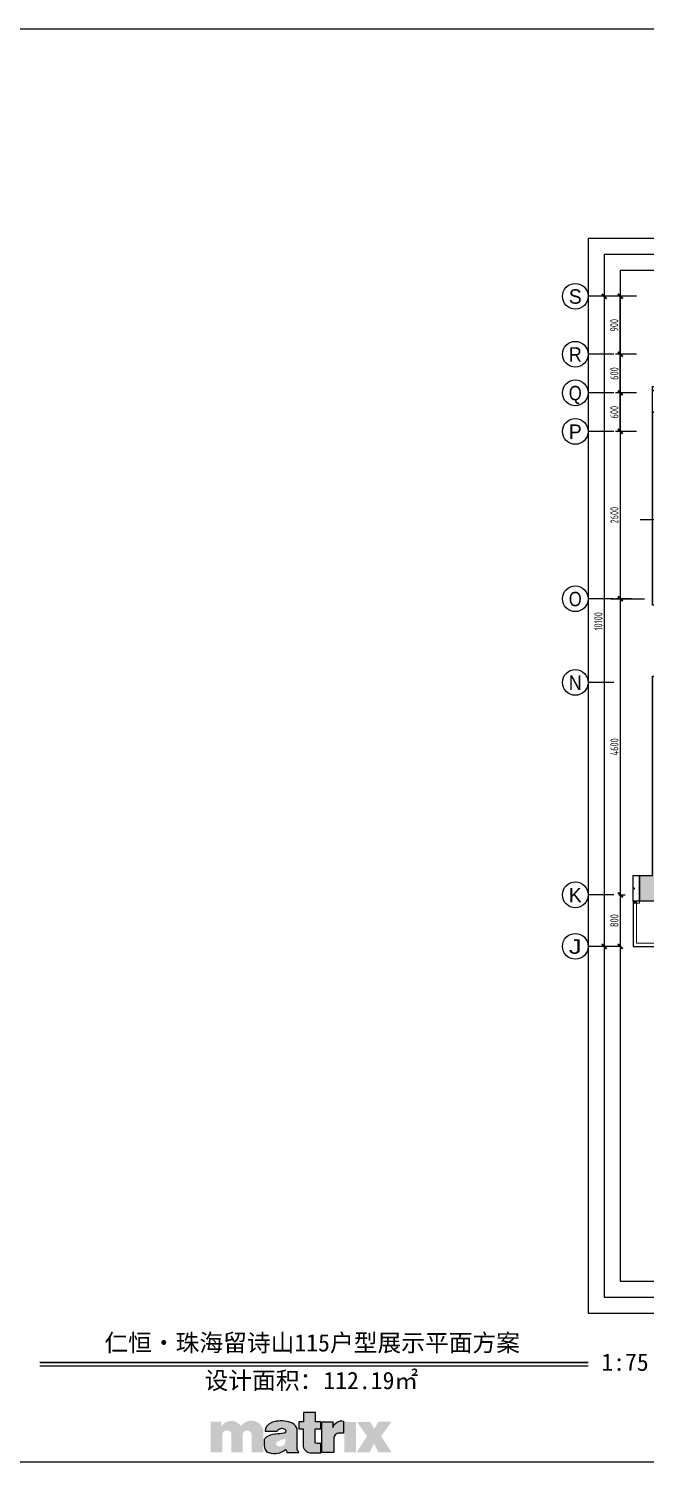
# Model space of a CAD drawing. Header units: millimetres. Extents: x 24675 to 175386, y -87697 to -40478.
# Drawn here: x 112760 to 122342, y -62753 to -40478 of the extents above; entities that cross this region are included whole.
import ezdxf
from ezdxf.enums import TextEntityAlignment as Align

# ---------------------------------------------------------------- set-up
doc = ezdxf.new("R2010")
doc.units = ezdxf.units.MM
doc.header["$LTSCALE"] = 10
doc.header["$MEASUREMENT"] = 0
doc.linetypes.add('__DASH', pattern=[0.35, 0.25, -0.1])
for name, color, linetype in [('A-AXIS', 150, 'Continuous'), ('A_SURFACE', 9, 'Continuous'), ('AD-建筑尺寸', 44, 'Continuous'), ('AXIS_TEXT', 7, 'Continuous'), ('DG-DRAINAGE', 1, 'Continuous'), ('DQ-GZ-HATCH', 9, 'Continuous'), ('FF-TEXT', 50, 'Continuous'), ('FF2-洁具及配件(地坪图不显示)', 31, 'Continuous'), ('P-ANNO-DIMS', 250, 'Continuous'), ('P-平面看线', 8, 'Continuous'), ('TK', 1, 'Continuous')]:
    doc.layers.add(name, color=color, linetype=linetype)
doc.layers.add('J-金属幕墙', color=34, linetype='Continuous', lineweight=13)
doc.styles.add('AXIS', font='arial.ttf')
doc.styles.add('CCD_DIM', font='archs.shx', dxfattribs={"width": 0.7})
doc.styles.add('COMPLEX', font='COMPLEX')
doc.styles.add('st', font='')
doc.styles.get('st').set_extended_font_data('SimSun')
doc.dimstyles.new('1-50', dxfattribs={"dimscale": 50, "dimtxt": 2.5, "dimasz": 1.5, "dimexe": 1.5, "dimexo": 1.5, "dimgap": 0.6, "dimtad": 1, "dimdec": 0, "dimrnd": 5, "dimzin": 0, "dimdsep": 46, "dimtxsty": 'CCD_DIM', "dimblk": 'ARCHTICK', "dimcen": 0.125, "dimclrd": 44, "dimclre": 44, "dimclrt": 50, "dimadec": 0, "dimazin": 0, "dimtfac": 1, "dimtdec": 0, "dimtix": 1, "dimtmove": 2, "dimatfit": 3, "dimldrblk": 'DOT', "dimfxl": 5, "dimfxlon": 1, "dimtvp": 1, "dimtolj": 1, "dimtzin": 0, "dimarcsym": 0})

# ---------------------------------------------------------------- blocks, each defined once
blk = doc.blocks.new('vxcv')
at = {"layer": 'Defpoints', "color": 251}
blk.add_lwpolyline([(301088, -172518.5), (332588, -172518.5), (332588, -194793.5), (301088, -194793.5)], close=True, dxfattribs=at)
blk = doc.blocks.new('BVCNVBNVBMN')
at = {"linetype": 'ByBlock'}
for points in [[(208424, -52988), (208624, -52988), (208624, -53888), (207824, -53888), (207824, -53688), (208424, -53688), (208424, -52988)], [(199724, -56688), (199924, -56688), (199924, -56888), (201624, -56888), (201624, -57088), (199724, -57088)]]:
    blk.add_hatch(color=8, dxfattribs=at).paths.add_polyline_path(points)
at = {"layer": 'DQ-GZ-HATCH'}
h = blk.add_hatch(dxfattribs=at)
h.set_pattern_fill('ARMORED', color=256, scale=80, style=0)
h.set_pattern_definition([(50, (229917.86, 14706.4), (573.808, -50.2017), [60, -660]), (355, (229917.86, 14706.4), (-111.001, 601.7537), [48, -528]), (100.4514, (229965.7, 14702.24), (462.8075, 551.5516), [50.992, -560.9137]), (46.1842, (229917.9, 14866.4), (853.793, -132.415), [90, -990]), (96.6356, (229989, 14855.4), (747.73, 779.294), [76.488, -841.37]), (351.1842, (229917.9, 14866.4), (747.73, 779.295), [72, -792]), (21, (229997.86, 14826.4), (477.5256, -322.095), [60, -660]), (326, (229997.86, 14826.4), (194.6523, 580.12), [48, -528]), (71.4514, (230037.66, 14799.6), (672.178, 258.0244), [50.992, -560.9137]), (37.5, (229917.86, 14706.42), (9.7279, 266.3151), [0, -521.6, 0, -536, 0, -530]), (7.5, (229917.86, 14706.42), (210.4556, 315.5294), [0, -305.6, 0, -509.6, 0, -202]), (327.5, (229739.46, 14706.42), (427.05795, -18.0439), [0, -200, 0, -624, 0, -828]), (317.5, (229659.46, 14706.42), (466.549, 80.084), [0, -260, 0, -414.4, 0, -588]), (45, (229917.86, 14706.4), (-282.8427, 282.8427), [])])
h.paths.add_polyline_path([(204174, -53088), (204224, -53088), (204224, -53888), (204174, -53888)])
h = blk.add_hatch(dxfattribs=at)
h.set_pattern_fill('ARMORED', color=256, scale=80, style=0)
h.set_pattern_definition([(50, (235539.5, 16874.6), (573.808, -50.2017), [60, -660]), (355, (235539.5, 16874.6), (-111.001, 601.7537), [48, -528]), (100.4514, (235587.3, 16870.44), (462.8075, 551.5516), [50.992, -560.9137]), (46.1842, (235539.5, 17034.6), (853.793, -132.415), [90, -990]), (96.6356, (235610.6, 17023.6), (747.73, 779.294), [76.488, -841.37]), (351.1842, (235539.5, 17034.6), (747.73, 779.295), [72, -792]), (21, (235619.5, 16994.6), (477.5256, -322.095), [60, -660]), (326, (235619.5, 16994.6), (194.6523, 580.12), [48, -528]), (71.4514, (235659.3, 16967.8), (672.178, 258.0244), [50.992, -560.9137]), (37.5, (235539.48, 16874.62), (9.7279, 266.3151), [0, -521.6, 0, -536, 0, -530]), (7.5, (235539.48, 16874.62), (210.4556, 315.5294), [0, -305.6, 0, -509.6, 0, -202]), (327.5, (235361.08, 16874.62), (427.05795, -18.0439), [0, -200, 0, -624, 0, -828]), (317.5, (235281.1, 16874.6), (466.549, 80.084), [0, -260, 0, -414.4, 0, -588]), (45, (235539.5, 16874.6), (-282.8427, 282.8427), [])])
h.paths.add_polyline_path([(211324, -53488), (210924, -53488), (210924, -53088), (211324, -53088)])
h = blk.add_hatch(dxfattribs=at)
h.set_pattern_fill('ARMORED', color=256, scale=80, style=0)
h.set_pattern_definition([(50, (223967.86, 14106.4), (573.808, -50.2017), [60, -660]), (355, (223967.86, 14106.4), (-111.001, 601.7537), [48, -528]), (100.4514, (224015.7, 14102.24), (462.8075, 551.5516), [50.992, -560.9137]), (46.1842, (223967.86, 14266.4), (853.793, -132.415), [90, -990]), (96.6356, (224039, 14255.4), (747.73, 779.294), [76.488, -841.37]), (351.1842, (223967.9, 14266.4), (747.73, 779.295), [72, -792]), (21, (224047.86, 14226.4), (477.5256, -322.095), [60, -660]), (326, (224047.86, 14226.4), (194.6523, 580.12), [48, -528]), (71.4514, (224087.66, 14199.6), (672.178, 258.0244), [50.992, -560.9137]), (37.5, (223967.86, 14106.42), (9.7279, 266.3151), [0, -521.6, 0, -536, 0, -530]), (7.5, (223967.86, 14106.42), (210.4556, 315.5294), [0, -305.6, 0, -509.6, 0, -202]), (327.5, (223789.46, 14106.42), (427.05795, -18.0439), [0, -200, 0, -624, 0, -828]), (317.5, (223709.46, 14106.42), (466.549, 80.084), [0, -260, 0, -414.4, 0, -588]), (45, (223967.86, 14106.4), (-282.8427, 282.8427), [])])
h.paths.add_polyline_path([(197924, -53688), (198324, -53688), (198324, -54088), (197924, -54088)])
h = blk.add_hatch(dxfattribs=at)
h.set_pattern_fill('ARMORED', color=256, scale=80, style=0)
h.set_pattern_definition([(50, (225839.5, 8074.6), (573.808, -50.2017), [60, -660]), (355, (225839.5, 8074.6), (-111.001, 601.7537), [48, -528]), (100.4514, (225887.3, 8070.44), (462.8075, 551.5516), [50.992, -560.9137]), (46.1842, (225839.5, 8234.6), (853.793, -132.415), [90, -990]), (96.6356, (225910.6, 8223.6), (747.73, 779.294), [76.488, -841.37]), (351.1842, (225839.5, 8234.6), (747.73, 779.295), [72, -792]), (21, (225919.5, 8194.6), (477.5256, -322.095), [60, -660]), (326, (225919.5, 8194.6), (194.6523, 580.12), [48, -528]), (71.4514, (225959.3, 8167.8), (672.178, 258.0244), [50.992, -560.9137]), (37.5, (225839.48, 8074.62), (9.7279, 266.3151), [0, -521.6, 0, -536, 0, -530]), (7.5, (225839.48, 8074.62), (210.4556, 315.5294), [0, -305.6, 0, -509.6, 0, -202]), (327.5, (225661.08, 8074.62), (427.05795, -18.0439), [0, -200, 0, -624, 0, -828]), (317.5, (225581.1, 8074.6), (466.549, 80.084), [0, -260, 0, -414.4, 0, -588]), (45, (225839.5, 8074.6), (-282.8427, 282.8427), [])])
h.paths.add_polyline_path([(201624, -62288), (201224, -62288), (201224, -61888), (201624, -61888)])
h = blk.add_hatch(dxfattribs=at)
h.set_pattern_fill('ARMORED', color=256, scale=80, style=0)
h.set_pattern_definition([(50, (208239.5, 7274.6), (573.808, -50.2017), [60, -660]), (355, (208239.5, 7274.6), (-111.001, 601.7537), [48, -528]), (100.4514, (208287.3, 7270.44), (462.8075, 551.5516), [50.992, -560.9137]), (46.1842, (208239.5, 7434.6), (853.793, -132.415), [90, -990]), (96.6356, (208310.6, 7423.6), (747.73, 779.294), [76.488, -841.37]), (351.1842, (208239.5, 7434.6), (747.73, 779.295), [72, -792]), (21, (208319.5, 7394.6), (477.5256, -322.095), [60, -660]), (326, (208319.5, 7394.6), (194.6523, 580.12), [48, -528]), (71.4514, (208359.3, 7367.8), (672.178, 258.0244), [50.992, -560.9137]), (37.5, (208239.49, 7274.62), (9.7279, 266.3151), [0, -521.6, 0, -536, 0, -530]), (7.5, (208239.49, 7274.62), (210.4556, 315.5294), [0, -305.6, 0, -509.6, 0, -202]), (327.5, (208061.09, 7274.62), (427.05795, -18.0439), [0, -200, 0, -624, 0, -828]), (317.5, (207981.1, 7274.6), (466.549, 80.084), [0, -260, 0, -414.4, 0, -588]), (45, (208239.5, 7274.6), (-282.8427, 282.8427), [])])
h.paths.add_polyline_path([(204424, -63088), (204824, -63088), (204824, -62688), (204424, -62688)])
h = blk.add_hatch(dxfattribs=at)
h.set_pattern_fill('ARMORED', color=256, scale=80, style=0)
h.set_pattern_definition([(50, (211239.5, 7274.6), (573.808, -50.2017), [60, -660]), (355, (211239.5, 7274.6), (-111.001, 601.7537), [48, -528]), (100.4514, (211287.3, 7270.43), (462.8075, 551.5516), [50.992, -560.9137]), (46.1842, (211239.5, 7434.6), (853.793, -132.415), [90, -990]), (96.6356, (211310.6, 7423.6), (747.73, 779.294), [76.488, -841.37]), (351.1842, (211239.5, 7434.6), (747.73, 779.295), [72, -792]), (21, (211319.5, 7394.6), (477.5256, -322.095), [60, -660]), (326, (211319.5, 7394.6), (194.6523, 580.12), [48, -528]), (71.4514, (211359.3, 7367.8), (672.178, 258.0244), [50.992, -560.9137]), (37.5, (211239.48, 7274.62), (9.7279, 266.3151), [0, -521.6, 0, -536, 0, -530]), (7.5, (211239.48, 7274.62), (210.4556, 315.5294), [0, -305.6, 0, -509.6, 0, -202]), (327.5, (211061.08, 7274.62), (427.05795, -18.0439), [0, -200, 0, -624, 0, -828]), (317.5, (210981.1, 7274.6), (466.549, 80.084), [0, -260, 0, -414.4, 0, -588]), (45, (211239.5, 7274.6), (-282.8427, 282.8427), [])])
h.paths.add_polyline_path([(207624, -63088), (207824, -63088), (207824, -62688), (207624, -62688)])
at = {"layer": 'P-ANNO-DIMS'}
for points in [[(204224, -53888), (204424, -53888), (204424, -57088), (204624, -57088), (204624, -53088), (204224, -53088)], [(211324, -53488), (211324, -56488), (211124, -56488), (211124, -53888), (210924, -53888), (210924, -53488)], [(199574, -54488), (199924, -54488), (199924, -53688), (199574, -53688)], [(198324, -54488), (198124, -54488), (198124, -57088), (197924, -57088), (197924, -54088), (198324, -54088)], [(197724, -61288), (197924, -61288), (197924, -58188), (198124, -58188), (198124, -61688), (197724, -61688)], [(211324, -58688), (210724, -58688), (210724, -58838), (210324, -58838), (210324, -58688), (208024, -58688), (208024, -60938), (207824, -60938), (207824, -58488), (211324, -58488)], [(201224, -61488), (201424, -61488), (201424, -60088), (201624, -60088), (201624, -61888), (201224, -61888)], [(204824, -62288), (204624, -62288), (204624, -60788), (204424, -60788), (204424, -62688), (204824, -62688)], [(207624, -62688), (207824, -62688), (207824, -64688), (208024, -64688), (208024, -62288), (207624, -62288)]]:
    blk.add_hatch(color=8, dxfattribs=at).paths.add_polyline_path(points)
at = {"color": 8, "linetype": 'ByBlock', "elevation": 0}
for points in [[(208424, -52988), (208624, -52988), (208624, -53888), (207824, -53888), (207824, -53688), (208424, -53688), (208424, -52988)], [(199724, -56688), (199924, -56688), (199924, -56888), (201624, -56888), (201624, -57088), (199724, -57088), (199724, -56688)]]:
    blk.add_lwpolyline(points, close=True, dxfattribs=at)
at = {"color": 6}
for points in [[(204174, -53088), (204224, -53088), (204224, -53888), (204174, -53888)], [(204224, -53888), (204424, -53888), (204424, -57088), (204624, -57088), (204624, -53088), (204224, -53088)], [(211324, -53488), (210924, -53488), (210924, -53088), (211324, -53088)], [(211324, -53488), (211324, -56488), (211124, -56488), (211124, -53888), (210924, -53888), (210924, -53488)], [(197924, -53688), (198324, -53688), (198324, -54088), (197924, -54088)], [(199574, -54488), (199924, -54488), (199924, -53688), (199574, -53688)], [(198324, -54488), (198124, -54488), (198124, -57088), (197924, -57088), (197924, -54088), (198324, -54088)], [(197724, -61288), (197924, -61288), (197924, -58188), (198124, -58188), (198124, -61688), (197724, -61688)], [(211324, -58688), (210724, -58688), (210724, -58838), (210324, -58838), (210324, -58688), (208024, -58688), (208024, -60938), (207824, -60938), (207824, -58488), (211324, -58488)], [(201224, -61488), (201424, -61488), (201424, -60088), (201624, -60088), (201624, -61888), (201224, -61888)], [(204824, -62288), (204624, -62288), (204624, -60788), (204424, -60788), (204424, -62688), (204824, -62688)], [(201624, -62288), (201224, -62288), (201224, -61888), (201624, -61888)], [(207624, -62688), (207824, -62688), (207824, -64688), (208024, -64688), (208024, -62288), (207624, -62288)], [(204424, -63088), (204824, -63088), (204824, -62688), (204424, -62688)], [(207624, -63088), (207824, -63088), (207824, -62688), (207624, -62688)]]:
    blk.add_lwpolyline(points, close=True, dxfattribs=at)
blk = doc.blocks.new('_ArchTick')
at = {"color": 0, "linetype": 'ByBlock', "const_width": 0.4}
blk.add_lwpolyline([(-0.5, -0.5), (0.5, 0.5)], dxfattribs=at)
blk = doc.blocks.new('*D486')
at = {"layer": 'AD-建筑尺寸', "color": 44, "lineweight": -2, "transparency": 16777216}
for p, q in [((122203, -46136), (121878, -46136)), ((121953, -46736), (121953, -46136)), ((122203, -46736), (121878, -46736))]:
    blk.add_line(p, q, dxfattribs=at)
at = {"layer": 'Defpoints', "color": 0, "transparency": 16777216}
for p in [(121953, -46136), (124453, -46136), (124453, -46736)]:
    blk.add_point(p, dxfattribs=at)
at = {"layer": 'AD-建筑尺寸', "color": 44, "lineweight": -2, "transparency": 16777216, "xscale": 75, "yscale": 75, "zscale": 75}
for p, rotation in [((121953, -46136), 90), ((121953, -46736), 270)]:
    blk.add_blockref('_ArchTick', p, dxfattribs=dict(at, rotation=rotation))
at = {"layer": 'AD-建筑尺寸', "color": 50, "transparency": 16777216, "insert": (121861, -46436), "char_height": 125, "attachment_point": 5, "rotation": 90, "style": 'CCD_DIM'}
blk.add_mtext('\\A1;600', dxfattribs=at)
blk = doc.blocks.new('_Dot')
at = {"color": 0, "linetype": 'ByBlock', "lineweight": -2}
blk.add_line((-0.5, 0), (-1, 0), dxfattribs=at)
at = {"color": 0, "linetype": 'ByBlock', "const_width": 0.5}
blk.add_lwpolyline([(-0.25, 0, 1), (0.25, 0, 1)], format="xyb", close=True, dxfattribs=at)
blk = doc.blocks.new('*D487')
at = {"layer": 'AD-建筑尺寸', "color": 44, "lineweight": -2, "transparency": 16777216}
for p, q in [((122203, -45536), (121878, -45536)), ((121953, -46136), (121953, -45536)), ((122203, -46136), (121878, -46136))]:
    blk.add_line(p, q, dxfattribs=at)
at = {"layer": 'Defpoints', "color": 0, "transparency": 16777216}
for p in [(121953, -45536), (124453, -45536), (124453, -46136)]:
    blk.add_point(p, dxfattribs=at)
at = {"layer": 'AD-建筑尺寸', "color": 44, "lineweight": -2, "transparency": 16777216, "xscale": 75, "yscale": 75, "zscale": 75}
for p, rotation in [((121953, -45536), 90), ((121953, -46136), 270)]:
    blk.add_blockref('_ArchTick', p, dxfattribs=dict(at, rotation=rotation))
at = {"layer": 'AD-建筑尺寸', "color": 50, "transparency": 16777216, "insert": (121861, -45836), "char_height": 125, "attachment_point": 5, "rotation": 90, "style": 'CCD_DIM'}
blk.add_mtext('\\A1;600', dxfattribs=at)
blk = doc.blocks.new('*D488')
at = {"layer": 'AD-建筑尺寸', "color": 44, "linetype": 'ByBlock', "lineweight": -2, "transparency": 16777216}
for p, q in [((122203, -44636), (121878, -44636)), ((121953, -45536), (121953, -44636)), ((122203, -45536), (121878, -45536))]:
    blk.add_line(p, q, dxfattribs=at)
at = {"layer": 'Defpoints', "color": 0, "linetype": 'ByBlock', "transparency": 16777216}
for p in [(121953, -44636), (124453, -44636), (124453, -45536)]:
    blk.add_point(p, dxfattribs=at)
at = {"layer": 'AD-建筑尺寸', "color": 44, "linetype": 'ByBlock', "lineweight": -2, "transparency": 16777216, "xscale": 75, "yscale": 75, "zscale": 75}
for p, rotation in [((121953, -44636), 90), ((121953, -45536), 270)]:
    blk.add_blockref('_ArchTick', p, dxfattribs=dict(at, rotation=rotation))
at = {"layer": 'AD-建筑尺寸', "color": 50, "linetype": 'ByBlock', "transparency": 16777216, "insert": (121858, -45086), "char_height": 125, "attachment_point": 5, "rotation": 90, "style": 'CCD_DIM'}
blk.add_mtext('\\A1;900', dxfattribs=at)
blk = doc.blocks.new('_AXISO')
blk.add_circle((0, 0), 0.5)
at = {"layer": 'AXIS_TEXT', "style": 'COMPLEX', "width": 1.041667}
blk.add_attdef('A', text='', height=0.56, dxfattribs=at).set_placement((-0.25, -0.28), (0.25, -0.28), align=Align.FIT)
blk = doc.blocks.new('*D498')
at = {"layer": 'AD-建筑尺寸', "color": 44, "lineweight": -2, "transparency": 16777216}
for p, q in [((121953, -44636), (121628, -44636)), ((121703, -44636), (121703, -54736)), ((121953, -54736), (121628, -54736))]:
    blk.add_line(p, q, dxfattribs=at)
at = {"layer": 'Defpoints', "color": 0, "transparency": 16777216}
for p in [(122203, -44636), (121703, -54736), (122203, -54736)]:
    blk.add_point(p, dxfattribs=at)
at = {"layer": 'AD-建筑尺寸', "color": 44, "lineweight": -2, "transparency": 16777216, "xscale": 75, "yscale": 75, "zscale": 75}
for p, rotation in [((121703, -44636), 90), ((121703, -54736), 270)]:
    blk.add_blockref('_ArchTick', p, dxfattribs=dict(at, rotation=rotation))
at = {"layer": 'AD-建筑尺寸', "color": 50, "transparency": 16777216, "insert": (121611, -49686), "char_height": 125, "attachment_point": 5, "rotation": 90, "style": 'CCD_DIM'}
blk.add_mtext('\\A1;10100', dxfattribs=at)
blk = doc.blocks.new('*D593')
at = {"layer": 'AD-建筑尺寸', "color": 44, "lineweight": -2, "transparency": 16777216}
for p, q in [((122128, -46736), (121878, -46736)), ((121953, -46736), (121953, -49336)), ((122128, -49336), (121878, -49336))]:
    blk.add_line(p, q, dxfattribs=at)
at = {"layer": 'Defpoints', "color": 0, "transparency": 16777216}
for p in [(122203, -46736), (121953, -49336), (122203, -49336)]:
    blk.add_point(p, dxfattribs=at)
at = {"layer": 'AD-建筑尺寸', "color": 44, "lineweight": -2, "transparency": 16777216, "xscale": 75, "yscale": 75, "zscale": 75}
for p, rotation in [((121953, -46736), 90), ((121953, -49336), 270)]:
    blk.add_blockref('_ArchTick', p, dxfattribs=dict(at, rotation=rotation))
at = {"layer": 'AD-建筑尺寸', "color": 50, "transparency": 16777216, "insert": (121861, -48036), "char_height": 125, "attachment_point": 5, "rotation": 90, "style": 'CCD_DIM'}
blk.add_mtext('\\A1;2600', dxfattribs=at)
blk = doc.blocks.new('*D594')
at = {"layer": 'AD-建筑尺寸', "color": 44, "lineweight": -2, "transparency": 16777216}
for p, q in [((122128, -49336), (121878, -49336)), ((121953, -49336), (121953, -53936)), ((121928, -53936), (122028, -53936))]:
    blk.add_line(p, q, dxfattribs=at)
at = {"layer": 'Defpoints', "color": 0, "transparency": 16777216}
for p in [(122203, -49336), (121853, -53936), (121953, -53936)]:
    blk.add_point(p, dxfattribs=at)
at = {"layer": 'AD-建筑尺寸', "color": 44, "lineweight": -2, "transparency": 16777216, "xscale": 75, "yscale": 75, "zscale": 75}
for p, rotation in [((121953, -49336), 90), ((121953, -53936), 270)]:
    blk.add_blockref('_ArchTick', p, dxfattribs=dict(at, rotation=rotation))
at = {"layer": 'AD-建筑尺寸', "color": 50, "transparency": 16777216, "insert": (121861, -51636), "char_height": 125, "attachment_point": 5, "rotation": 90, "style": 'CCD_DIM'}
blk.add_mtext('\\A1;4600', dxfattribs=at)
blk = doc.blocks.new('*D595')
at = {"layer": 'AD-建筑尺寸', "color": 44, "lineweight": -2, "transparency": 16777216}
for p, q in [((121928, -53936), (122028, -53936)), ((121953, -53936), (121953, -54736)), ((121953, -54736), (121878, -54736))]:
    blk.add_line(p, q, dxfattribs=at)
at = {"layer": 'Defpoints', "color": 0, "transparency": 16777216}
for p in [(121853, -53936), (121953, -54736), (121953, -54736)]:
    blk.add_point(p, dxfattribs=at)
at = {"layer": 'AD-建筑尺寸', "color": 44, "lineweight": -2, "transparency": 16777216, "xscale": 75, "yscale": 75, "zscale": 75}
for p, rotation in [((121953, -53936), 90), ((121953, -54736), 270)]:
    blk.add_blockref('_ArchTick', p, dxfattribs=dict(at, rotation=rotation))
at = {"layer": 'AD-建筑尺寸', "color": 50, "transparency": 16777216, "insert": (121861, -54336), "char_height": 125, "attachment_point": 5, "rotation": 90, "style": 'CCD_DIM'}
blk.add_mtext('\\A1;800', dxfattribs=at)

msp = doc.modelspace()

# ---------------------------------------------------------------- hatches: boundary and pattern name
at = {"layer": 'TK'}
h = msp.add_hatch(color=8, dxfattribs=at)
h.paths.add_polyline_path([(116058.6, -62192.1, 0.5512156), (115755.3, -62193.9), (115755.3, -62121.8), (115586.8, -62121.8), (115585.2, -62599.9), (115768.6, -62599.9), (115768.6, -62306.6, -0.7058911), (115910.8, -62306.6), (115910.8, -62599.9), (116083.5, -62599.9), (116083.5, -62318.8, -0.8693237), (116224.1, -62318.8), (116224.1, -62599.9), (116404.4, -62599.9), (116404.4, -62246.4, 0.6422353)])
h.paths.add_polyline_path([(116741.4, -62238.1), (116741.4, -62238.1, -0.397808), (116751.8, -62280.9, -0.2775393), (116723, -62297.1, -0.0631586), (116601.4, -62313.3, 0.1841346), (116434.8, -62378, 0.2415302), (116418.6, -62420.8, 0.1133381), (116436.8, -62553.5, 0.2452883), (116489.5, -62600.6, 0.2544255), (116752.5, -62555.1, -0.1595935), (116771.1, -62598.4), (116956.4, -62598.4, 0.2437206), (116939, -62569.6, -0.1434182), (116932.8, -62535.1), (116932.8, -62239.1, 0.1555029), (116860.7, -62143.5, 0.1359616), (116607.7, -62114.7, 0.0427992), (116528.4, -62137.8, 0.307812), (116433.3, -62270.5), (116618.8, -62270.5, -0.442328)])
h.paths.add_polyline_path([(116607.7, -62480.1, 0.2636268), (116672.5, -62506.7, 0.2644935), (116745.3, -62455.3, 0.0414126), (116745.3, -62387.8, 0.0285955), (116624.1, -62430.6, 0.4555026)], flags=16)
h.paths.add_polyline_path([(117025.8, -62232.5), (117025.8, -62506.2, 0.3822456), (117150.7, -62603.8), (117300.7, -62603.8), (117300.7, -62462.7), (117240.3, -62462.7, -0.2379065), (117211.9, -62437), (117211.9, -62232.3), (117299.3, -62232.3), (117299.3, -62122.8), (117214.6, -62122.8), (117214.6, -61977), (117028.3, -61977), (117028.3, -62121.7), (116958.3, -62121.7), (116958.3, -62232.5)])
h.paths.add_polyline_path([(117314.3, -62599.9), (117501.3, -62599.9), (117501.3, -62388.1, -0.4304109), (117585.3, -62299.4), (117653.4, -62299.4), (117653.4, -62111, 0.3964206), (117487.9, -62210.2), (117487.9, -62122.7), (117314.3, -62122.7)])
h.paths.add_polyline_path([(117848.3, -62124.2), (117662.3, -62124.2), (117662.3, -62599.9), (117848.3, -62599.9)])
h.paths.add_polyline_path([(118130.6, -62235.2), (118069.7, -62123.8), (117863.5, -62125), (118016.4, -62347.9), (117855.1, -62599.9), (118055.9, -62599.9), (118124.7, -62463.6), (118195.2, -62599.9), (118400.8, -62599.9), (118236.2, -62347.2), (118398.1, -62123.2), (118190.3, -62123.2)])
h = msp.add_hatch(color=8, dxfattribs=at)
h.paths.add_polyline_path([(116058.6, -62192.1, 0.5512156), (115755.3, -62193.9), (115755.3, -62121.8), (115586.8, -62121.8), (115585.2, -62599.9), (115768.6, -62599.9), (115768.6, -62306.6, -0.7058911), (115910.8, -62306.6), (115910.8, -62599.9), (116083.5, -62599.9), (116083.5, -62318.8, -0.8693237), (116224.1, -62318.8), (116224.1, -62599.9), (116404.4, -62599.9), (116404.4, -62246.4, 0.6422353)])
h.paths.add_polyline_path([(116741.4, -62238.1), (116741.4, -62238.1, -0.397808), (116751.8, -62280.9, -0.2775393), (116723, -62297.1, -0.0631586), (116601.4, -62313.3, 0.1841346), (116434.8, -62378, 0.2415302), (116418.6, -62420.8, 0.1133381), (116436.8, -62553.5, 0.2452883), (116489.5, -62600.6, 0.2544255), (116752.5, -62555.1, -0.1595935), (116771.1, -62598.4), (116956.4, -62598.4, 0.2437206), (116939, -62569.6, -0.1434182), (116932.8, -62535.1), (116932.8, -62239.1, 0.1555029), (116860.7, -62143.5, 0.1359616), (116607.7, -62114.7, 0.0427992), (116528.4, -62137.8, 0.307812), (116433.3, -62270.5), (116618.8, -62270.5, -0.442328)])
h.paths.add_polyline_path([(116607.7, -62480.1, 0.2636268), (116672.5, -62506.7, 0.2644935), (116745.3, -62455.3, 0.0414126), (116745.3, -62387.8, 0.0285955), (116624.1, -62430.6, 0.4555026)], flags=16)
h.paths.add_polyline_path([(117025.8, -62232.5), (117025.8, -62506.2, 0.3822456), (117150.7, -62603.8), (117300.7, -62603.8), (117300.7, -62462.7), (117240.3, -62462.7, -0.2379065), (117211.9, -62437), (117211.9, -62232.3), (117299.3, -62232.3), (117299.3, -62122.8), (117214.6, -62122.8), (117214.6, -61977), (117028.3, -61977), (117028.3, -62121.7), (116958.3, -62121.7), (116958.3, -62232.5)])
h.paths.add_polyline_path([(117314.3, -62599.9), (117501.3, -62599.9), (117501.3, -62388.1, -0.4304109), (117585.3, -62299.4), (117653.4, -62299.4), (117653.4, -62111, 0.3964206), (117487.9, -62210.2), (117487.9, -62122.7), (117314.3, -62122.7)])
h.paths.add_polyline_path([(117848.3, -62124.2), (117662.3, -62124.2), (117662.3, -62599.9), (117848.3, -62599.9)])
h.paths.add_polyline_path([(118130.6, -62235.2), (118069.7, -62123.8), (117863.5, -62125), (118016.4, -62347.9), (117855.1, -62599.9), (118055.9, -62599.9), (118124.7, -62463.6), (118195.2, -62599.9), (118400.8, -62599.9), (118236.2, -62347.2), (118398.1, -62123.2), (118190.3, -62123.2)])

# ---------------------------------------------------------------- linework, layer by layer
at = {"layer": 'A-AXIS'}
for p, q in [((121853.2, -44635.6), (121453.2, -44635.6)), ((121853.2, -45535.6), (121453.2, -45535.6)), ((121853.2, -46135.6), (121453.2, -46135.6)), ((121853.2, -46735.6), (121453.2, -46735.6)), ((121853.2, -49335.6), (121453.2, -49335.6)), ((121853.2, -50635.6), (121453.2, -50635.6)), ((121853.2, -53935.6), (121453.2, -53935.6)), ((121853.2, -53935.6), (121453.2, -53935.6)), ((121853.2, -54735.6), (121453.2, -54735.6)), ((121853.2, -54735.6), (121453.2, -54735.6))]:
    msp.add_line(p, q, dxfattribs=at)
at = {"layer": 'A_SURFACE'}
msp.add_lwpolyline([(122253.2, -54035.6), (122153.2, -54035.6), (122153.2, -53840.6), (122173.2, -53840.6), (122173.2, -53830.6), (122153.2, -53830.6), (122153.2, -53635.6), (122253.2, -53635.6)], close=True, dxfattribs=at)
at = {"layer": 'Defpoints', "color": 251}
msp.add_lwpolyline([(112385.9, -40477.7), (143885.9, -40477.7), (143885.9, -62752.7), (112385.9, -62752.7)], close=True, dxfattribs=at)
at = {"layer": 'Defpoints', "color": 250, "linetype": 'ByBlock'}
for points in [[(121453.2, -60435.6), (136653.2, -60435.6), (136653.2, -43735.6), (121453.2, -43735.6)], [(121703.2, -60185.6), (136403.2, -60185.6), (136403.2, -43985.6), (121703.2, -43985.6)], [(121953.2, -59935.6), (136153.2, -59935.6), (136153.2, -44235.6), (121953.2, -44235.6)]]:
    msp.add_lwpolyline(points, close=True, dxfattribs=at)
at = {"layer": 'DG-DRAINAGE'}
msp.add_line((123426.2, -48110.6), (122260.9, -48110.6), dxfattribs=at)
at = {"layer": 'FF-TEXT'}
msp.add_line((112931.4, -61255.3), (121455.3, -61255.3), dxfattribs=at)
msp.add_line((112931.4, -61255.3), (121455.3, -61255.3), dxfattribs=at)
msp.add_lwpolyline([(112931.4, -61201.2, 27.1, 27.1, 0), (121455.3, -61201.2, 69.3, 69.3, 0)], format="xyseb", dxfattribs=at)
msp.add_lwpolyline([(112931.4, -61201.2, 27.1, 27.1, 0), (121455.3, -61201.2, 69.3, 69.3, 0)], format="xyseb", dxfattribs=at)
at = {"layer": 'FF2-洁具及配件(地坪图不显示)', "linetype": 'ByBlock'}
msp.add_line((121805.2, -49335.6), (122330.2, -49335.6), dxfattribs=at)
at = {"layer": 'J-金属幕墙'}
for points in [[(122153.2, -53832.6), (122171.2, -53832.6), (122171.2, -53838.6), (122153.2, -53838.6), (122153.2, -53840.6), (122173.2, -53840.6), (122173.2, -53830.6), (122153.2, -53830.6), (122153.2, -53832.6)], [(122253.2, -54035.6), (122253.2, -54065.6), (122153.2, -54065.6), (122153.2, -54050.6), (122203.2, -54050.6), (122203.2, -54035.6)]]:
    msp.add_lwpolyline(points, close=True, dxfattribs=at)
at = {"layer": 'J-金属幕墙', "elevation": 0}
msp.add_lwpolyline([(122203.2, -54065.6), (122203.2, -54685.6), (125723.2, -54685.6)], dxfattribs=at)
at = {"layer": 'P-平面看线', "elevation": 0}
msp.add_lwpolyline([(122153.2, -54035.6), (122153.2, -54735.6), (128953.2, -54735.6)], dxfattribs=at)
at = {"layer": 'TK', "color": 8}
for points in [[(116433.3, -62270.5), (116618.8, -62270.5, -0.4423279), (116741.4, -62238.1, -0.397808), (116751.8, -62280.9, -0.2775393), (116723, -62297.1, -0.0631586), (116601.4, -62313.3, 0.1841345), (116434.8, -62378, 0.2415304), (116418.6, -62420.8, 0.1133381), (116436.8, -62553.5, 0.2452883), (116489.5, -62600.6, 0.2544255), (116752.5, -62555.1, -0.1595935), (116771.1, -62598.4), (116956.4, -62598.4, 0.2437206), (116939, -62569.6, -0.1434182), (116932.8, -62535.1), (116932.8, -62239.1, 0.1555029), (116860.7, -62143.5, 0.1555029)], [(116433.3, -62270.5), (116618.8, -62270.5, -0.4423279), (116741.4, -62238.1, -0.397808), (116751.8, -62280.9, -0.2775393), (116723, -62297.1, -0.0631586), (116601.4, -62313.3, 0.1841345), (116434.8, -62378, 0.2415304), (116418.6, -62420.8, 0.1133381), (116436.8, -62553.5, 0.2452883), (116489.5, -62600.6, 0.2544255), (116752.5, -62555.1, -0.1595935), (116771.1, -62598.4), (116956.4, -62598.4, 0.2437206), (116939, -62569.6, -0.1434182), (116932.8, -62535.1), (116932.8, -62239.1, 0.1555029), (116860.7, -62143.5, 0.1555029)], [(116607.7, -62114.7, 0.0427992), (116528.4, -62137.8, 0.307812), (116433.3, -62270.5)], [(116607.7, -62114.7, 0.0427992), (116528.4, -62137.8, 0.307812), (116433.3, -62270.5)], [(116958.3, -62121.7), (116958.3, -62232.5), (117025.8, -62232.5), (117025.8, -62506.2, 0.3822456), (117150.7, -62603.8), (117300.7, -62603.8), (117300.7, -62462.7), (117240.3, -62462.7, -0.2379065), (117211.9, -62437), (117211.9, -62232.3), (117299.3, -62232.3), (117299.3, -62122.8), (117214.6, -62122.8), (117214.6, -61977), (117028.3, -61977), (117028.3, -62121.7), (116958.3, -62121.7)], [(116958.3, -62121.7), (116958.3, -62232.5), (117025.8, -62232.5), (117025.8, -62506.2, 0.3822456), (117150.7, -62603.8), (117300.7, -62603.8), (117300.7, -62462.7), (117240.3, -62462.7, -0.2379065), (117211.9, -62437), (117211.9, -62232.3), (117299.3, -62232.3), (117299.3, -62122.8), (117214.6, -62122.8), (117214.6, -61977), (117028.3, -61977), (117028.3, -62121.7), (116958.3, -62121.7)], [(117315, -62122.7), (117487.9, -62122.7), (117487.9, -62210.2, -0.3964206), (117653.4, -62111), (117653.4, -62299.4), (117585.3, -62299.4, 0.4304109), (117501.3, -62388.1), (117501.3, -62599.9), (117314.3, -62599.9), (117314.3, -62122.7)], [(117315, -62122.7), (117487.9, -62122.7), (117487.9, -62210.2, -0.3964206), (117653.4, -62111), (117653.4, -62299.4), (117585.3, -62299.4, 0.4304109), (117501.3, -62388.1), (117501.3, -62599.9), (117314.3, -62599.9), (117314.3, -62122.7)]]:
    msp.add_lwpolyline(points, format="xyb", dxfattribs=at)
msp.add_arc((116682.1, -62585.7), 476.9, 68.00859, 98.97879, dxfattribs=at)
msp.add_arc((116682.1, -62585.7), 476.9, 68.00859, 98.97879, dxfattribs=at)

# ---------------------------------------------------------------- block references
at = {"color": 1}
msp.add_blockref('BVCNVBNVBMN', (-75470.5, 7652.1), dxfattribs=at)
at = {"layer": 'A-AXIS'}
ref = msp.add_blockref('_AXISO', (121253.2, -44635.6), dxfattribs=dict(at, xscale=400.0002256945839, yscale=400.0002256945839, zscale=400.0002256945839))
ref.add_attrib('A', 'S', dxfattribs={"layer": 'AXIS_TEXT', "color": 2, "height": 224, "style": 'AXIS', "width": 0.95822}).set_placement((121153.2, -44751.4), (121353.2, -44751.4), align=Align.FIT)
ref = msp.add_blockref('_AXISO', (121253.2, -45535.6), dxfattribs=dict(at, xscale=400.0002256945839, yscale=400.0002256945839, zscale=400.0002256945839))
ref.add_attrib('A', 'R', dxfattribs={"layer": 'AXIS_TEXT', "color": 2, "height": 224, "style": 'AXIS', "width": 0.885009}).set_placement((121153.2, -45651.4), (121353.2, -45651.4), align=Align.FIT)
ref = msp.add_blockref('_AXISO', (121253.2, -46135.6), dxfattribs=dict(at, xscale=400.0002256945839, yscale=400.0002256945839, zscale=400.0002256945839))
ref.add_attrib('A', 'Q', dxfattribs={"layer": 'AXIS_TEXT', "color": 2, "height": 224, "style": 'AXIS', "width": 0.821675}).set_placement((121153.2, -46251.4), (121353.2, -46251.4), align=Align.FIT)
ref = msp.add_blockref('_AXISO', (121253.2, -46735.6), dxfattribs=dict(at, xscale=400.0002256945839, yscale=400.0002256945839, zscale=400.0002256945839))
ref.add_attrib('A', 'P', dxfattribs={"layer": 'AXIS_TEXT', "color": 2, "height": 224, "style": 'AXIS', "width": 0.95822}).set_placement((121153.2, -46851.4), (121353.2, -46851.4), align=Align.FIT)
ref = msp.add_blockref('_AXISO', (121253.2, -49335.6), dxfattribs=dict(at, xscale=400.0002256945839, yscale=400.0002256945839, zscale=400.0002256945839))
ref.add_attrib('A', 'O', dxfattribs={"layer": 'AXIS_TEXT', "color": 2, "height": 224, "style": 'AXIS', "width": 0.821675}).set_placement((121153.2, -49451.4), (121353.2, -49451.4), align=Align.FIT)
ref = msp.add_blockref('_AXISO', (121253.2, -50635.6), dxfattribs=dict(at, xscale=400.0002256945839, yscale=400.0002256945839, zscale=400.0002256945839))
ref.add_attrib('A', 'N', dxfattribs={"layer": 'AXIS_TEXT', "color": 2, "height": 224, "style": 'AXIS', "width": 0.885009}).set_placement((121153.2, -50751.4), (121353.2, -50751.4), align=Align.FIT)
ref = msp.add_blockref('_AXISO', (121253.2, -53935.6), dxfattribs=dict(at, xscale=400.0002256945839, yscale=400.0002256945839, zscale=400.0002256945839))
ref.add_attrib('A', 'K', dxfattribs={"layer": 'AXIS_TEXT', "color": 2, "height": 224, "style": 'AXIS', "width": 0.95822}).set_placement((121153.2, -54051.4), (121353.2, -54051.4), align=Align.FIT)
ref = msp.add_blockref('_AXISO', (121253.2, -54735.6), dxfattribs=dict(at, xscale=400.0002256945839, yscale=400.0002256945839, zscale=400.0002256945839))
ref.add_attrib('A', 'J', dxfattribs={"layer": 'AXIS_TEXT', "color": 2, "height": 224, "style": 'AXIS', "width": 1.278251}).set_placement((121153.2, -54851.4), (121353.2, -54851.4), align=Align.FIT)
at = {"layer": 'P-ANNO-DIMS', "linetype": '__DASH'}
msp.add_blockref('vxcv', (-188702.1, 132040.8), dxfattribs=at)

# ---------------------------------------------------------------- texts
at = {"layer": 'FF-TEXT', "style": 'st'}
for s, height, p in [('仁恒·珠海留诗山115户型展示平面方案', 270.671, (117165, -60889.9)), ('1:75', 270.67, (122025.8, -61197.9)), ('设计面积：112.19㎡  ', 270.671, (117336.3, -61470.2))]:
    msp.add_text(s, height=height, dxfattribs=at).set_placement(p, align=Align.MIDDLE)

# ---------------------------------------------------------------- dimensions: what is measured, and where the dimension line sits
at = {"layer": 'AD-建筑尺寸'}
for base, p1, p2, picture, middle in [((121703.2, -54735.6), (122203.2, -44635.6), (122203.2, -54735.6), '*D498', (121610.7, -49685.6)), ((121953.2, -49335.6), (122203.2, -46735.6), (122203.2, -49335.6), '*D593', (121860.7, -48035.6)), ((121953.2, -53935.6), (122203.2, -49335.6), (121853.2, -53935.6), '*D594', (121860.7, -51635.6)), ((121953.2, -54735.6), (121853.2, -53935.6), (121953.2, -54735.6), '*D595', (121860.7, -54335.6))]:
    dim = msp.add_linear_dim(base=base, p1=p1, p2=p2, angle=90, dimstyle='1-50', dxfattribs=at)
    dim.commit()
    dim.dimension.update_dxf_attribs({"geometry": picture, "text_midpoint": middle})
at = {"layer": 'AD-建筑尺寸', "color": 8, "linetype": 'ByBlock'}
dim = msp.add_aligned_dim(p1=(124453.2, -45535.6), p2=(124453.2, -44635.6), distance=2500, dimstyle='1-50', dxfattribs=at)
dim.commit()
dim.dimension.update_dxf_attribs({"geometry": '*D488', "text_midpoint": (121858.1, -45085.6)})
at = {"layer": 'AD-建筑尺寸'}
for p1, p2, picture, middle in [((124453.2, -46135.6), (124453.2, -45535.6), '*D487', (121860.7, -45835.6)), ((124453.2, -46735.6), (124453.2, -46135.6), '*D486', (121860.7, -46435.6))]:
    dim = msp.add_aligned_dim(p1=p1, p2=p2, distance=2500, dimstyle='1-50', dxfattribs=at)
    dim.commit()
    dim.dimension.update_dxf_attribs({"geometry": picture, "text_midpoint": middle})

doc.saveas('drawing.dxf')
